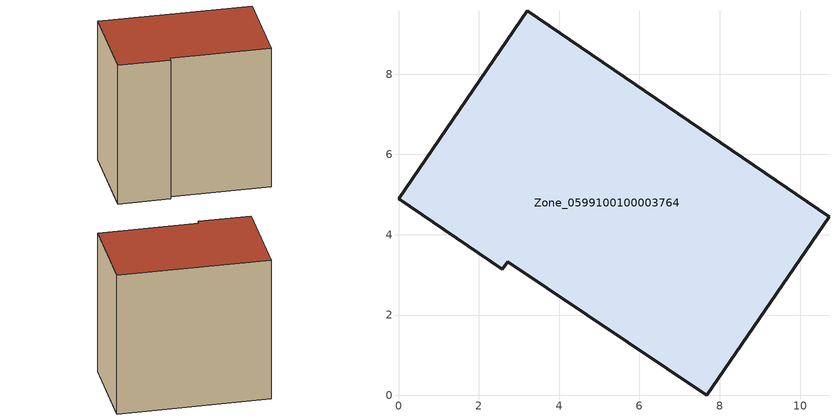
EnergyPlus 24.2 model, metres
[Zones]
Zone_0599100100003764
 floor ground (C_G): 2.72,3.33 2.59,3.14 0,4.9 3.21,9.58 10.72,4.45 7.67,0 z0
 wall outside (C_F): 3.21,9.58 0,4.9 2.59,3.14 2.72,3.33 7.67,0 10.72,4.45 3.21,9.58 z0:8.98
 roof outside (C_R): 7.67,0 10.72,4.45 3.21,9.58 0,4.9 2.59,3.14 2.72,3.33 z8.98
[BUILDING]
Pand.0599100100003764: North Axis=0; Terrain=City; Loads Convergence Tolerance Value=0.04; Temperature Convergence Tolerance Value=0.4; Solar Distribution=FullExterior; Maximum Number of Warmup Days=25; Minimum Number of Warmup Days=1
[Site:Location]
Rotterdam.The.Hague.AP_ZH_NLD Design_Conditions: Latitude=51.96; Longitude=4.45; Time Zone=1; Elevation=-4.5
[SITE:GROUNDTEMPERATURE:BUILDINGSURFACE]
18, 18, 18, 18, 18, 18, 18, 18, 18, 18, 18, 18
[MATERIAL] Thermal Absorptance=0.9; Solar Absorptance=0.7; Visible Absorptance=0.7
Name | Roughness | Thickness | Conductivity | Density | Specific Heat
G.TI.2015-2018 | MediumSmooth | 0.15 | 0.0428571 | 540 | 1210
F.TI.2015-2018 | Rough | 0.3 | 0.0666667 | 1920 | 840
R.TI.2015-2018 | MediumRough | 0.2 | 0.0333333 | 1500 | 1000
[CONSTRUCTION]
C_G: G.TI.2015-2018
C_F: F.TI.2015-2018
C_R: R.TI.2015-2018
[ZONE]
Zone_0599100100003764: Type=1; Multiplier=1; Ceiling Height=Autocalculate; Volume=Autocalculate; Floor Area=autocalculate; Part of Total Floor Area=Yes
[ZONEINFILTRATION:DESIGNFLOWRATE]
Infil_Zone_0599100100003764: Zone or ZoneList or Space or SpaceList=Zone_0599100100003764; Schedule=AlwaysOn; Design Flow Rate Calculation Method=Flow/Area; Flow Rate per Floor Area=0.0015; Constant Term Coefficient=1; Temperature Term Coefficient=0; Velocity Term Coefficient=0; Velocity Squared Term Coefficient=0
[HVACTEMPLATE:ZONE:IDEALLOADSAIRSYSTEM]
Zone_0599100100003764: Maximum Heating Supply Air Temperature=50; Minimum Cooling Supply Air Temperature=13; Maximum Heating Supply Air Humidity Ratio=0.0156; Minimum Cooling Supply Air Humidity Ratio=0.0077; Heating Limit=NoLimit; Cooling Limit=NoLimit; Dehumidification Control Type=ConstantSensibleHeatRatio; Cooling Sensible Heat Ratio=0.7; Dehumidification Setpoint=60; Humidification Control Type=None; Humidification Setpoint=30; Outdoor Air Method=None; Outdoor Air Flow Rate per Person=0.00944; Outdoor Air Flow Rate per Zone Floor Area=0; Outdoor Air Flow Rate per Zone=0; Demand Controlled Ventilation Type=None; Outdoor Air Economizer Type=NoEconomizer; Heat Recovery Type=None; Sensible Heat Recovery Effectiveness=0.7; Latent Heat Recovery Effectiveness=0.65
[ZONECONTROL:THERMOSTAT]
ThermostatControl_Zone_0599100100003764: Zone or ZoneList=Zone_0599100100003764; Control Type Schedule=DualSetpointControlType; Control 1=Thermostat_Zone_0599100100003764; Temperature Difference Between Cutout And Setpoint=0
[THERMOSTATSETPOINT:DUALSETPOINT]
Thermostat_Zone_0599100100003764: Heating Setpoint Temperature Schedule=HeatingSetpoint_Zone_0599100100003764; Cooling Setpoint Temperature Schedule=CoolingSetpoint_Zone_0599100100003764
[SCHEDULE:COMPACT]
HeatingSetpoint_Zone_0599100100003764: Through: 12/31, For: AllDays, Until: 24:00, 21
CoolingSetpoint_Zone_0599100100003764: Through: 12/31, For: AllDays, Until: 24:00, 24
DualSetpointControlType: Through: 12/31, For: AllDays, Until: 24:00, 4
AlwaysOn: Through: 12/31, For: AllDays, Until: 24:00, 1
